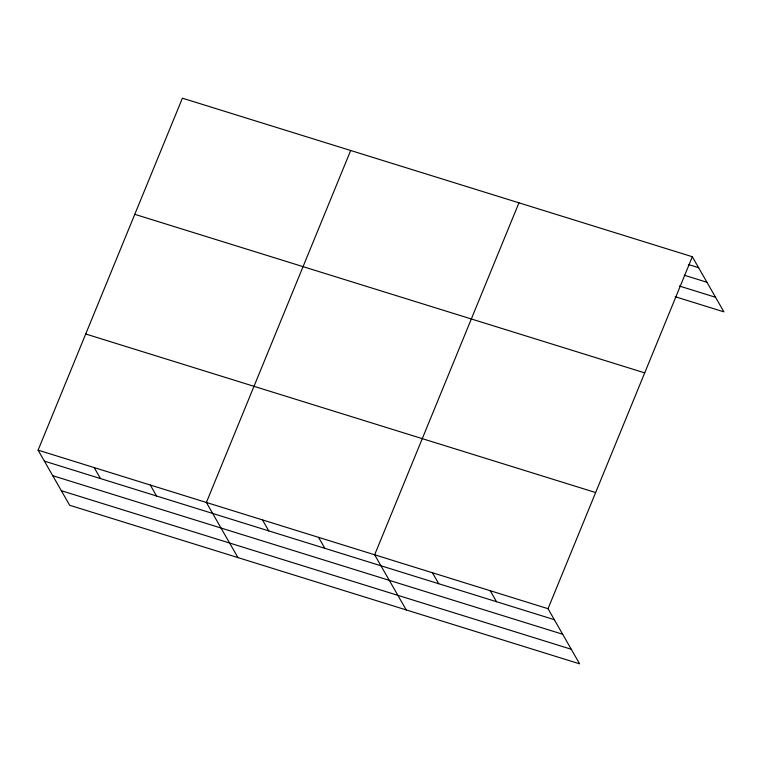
<?xml version="1.0" encoding="UTF-8"?>
<svg xmlns="http://www.w3.org/2000/svg" width="762" height="762" viewBox="0 0 762 762"><rect width="100%" height="100%" fill="white"/><g stroke="black" fill="none" stroke-linecap="round" stroke-linejoin="round"><path stroke-width="1.14" d="M38.1 450.142L548.03 608.695L579.596 663.826L69.675 505.273L38.1 450.142L182.404 98.174L692.325 256.727L723.9 311.858L675.17 296.704M350.672 150.495L206.378 502.472L237.944 557.593M518.951 202.816L374.656 554.793L406.222 609.914M548.03 608.695L692.325 256.727M688.419 264.538L698.621 267.71M684.295 275.225L706.965 282.273M679.294 286.007L715.556 297.285M134.779 214.322L644.709 372.875M85.715 333.994L595.646 492.547M44.387 461.124L554.317 619.677M52.73 475.698L562.661 634.251M61.331 490.709L571.262 649.253M490.242 590.731L496.529 601.713M432.445 572.757L438.731 583.74M318.564 537.353L324.85 548.326M262.471 519.913L268.757 530.885M150.285 485.032L156.572 496.005M94.193 467.582L100.479 478.565"/></g></svg>
